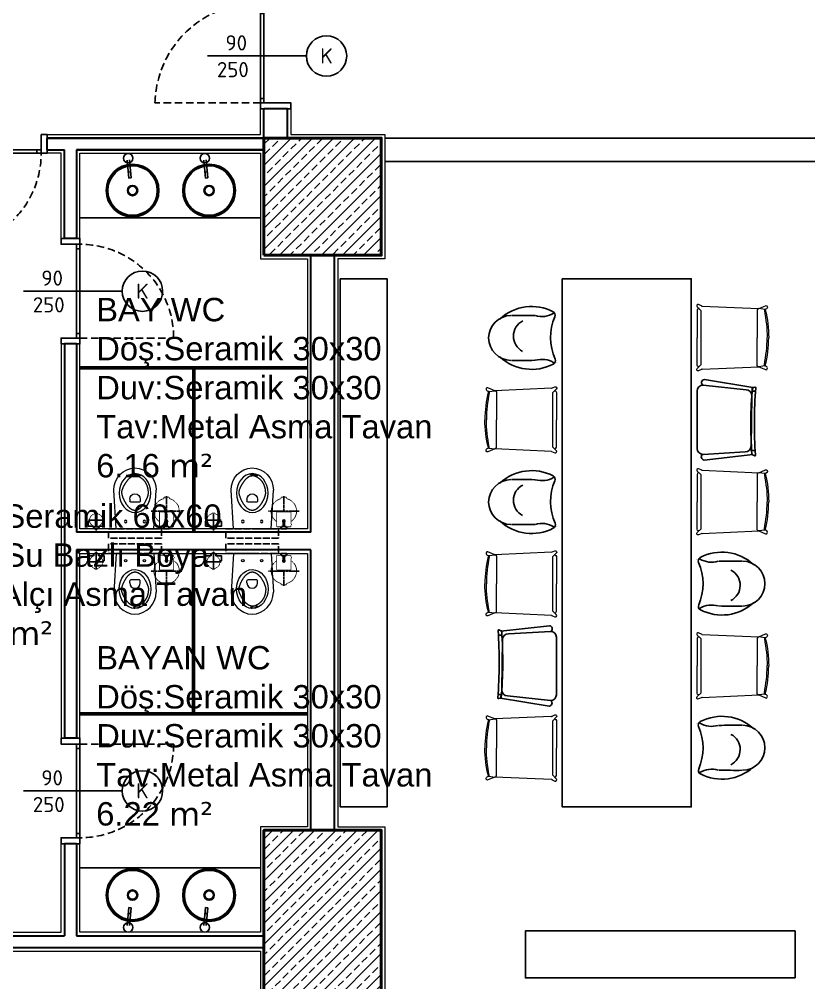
# Model space of a CAD drawing. Header units: millimetres. Extents: x 1443065 to 1517367, y 3763150 to 3779068.
# Drawn here: x 1475941 to 1476614, y 3768727 to 3769548 of the extents above; entities that cross this region are included whole.
import ezdxf
from ezdxf.enums import TextEntityAlignment as Align

# ---------------------------------------------------------------- set-up
doc = ezdxf.new("R2010")
doc.units = ezdxf.units.MM
doc.set_wipeout_variables(frame=1)
for name, pattern in [('ACAD_ISO02W100', [15, 12, -3]), ('HIDDEN', [9.525, 6.35, -3.175]), ('HIDDEN2', [0.1875, 0.125, -0.0625])]:
    doc.linetypes.add(name, pattern=pattern)
for name, color, linetype in [('1 tefriş 2', 8, 'Continuous'), ('1 vitrifiye', 141, 'Continuous'), ('1-Tefriş', 51, 'Continuous'), ('A-TEFRIS', 2, 'Continuous'), ('HATCH 1', 253, 'Continuous'), ('HIDDEN', 124, 'HIDDEN'), ('m-DOG_', 4, 'Continuous'), ('m-TAR_duvar', 8, 'Continuous'), ('m-TFR_vitrifiye', 1, 'Continuous'), ('m-YAZ_poz', 7, 'Continuous'), ('SANITARY', 152, 'Continuous'), ('SANITARY 1', 124, 'Continuous')]:
    doc.layers.add(name, color=color, linetype=linetype)
for name, color, linetype, lineweight in [('A_TEFRIS', 173, 'Continuous', 9), ('DUVAR', 2, 'Continuous', 35), ('MAHAL', 52, 'Continuous', 13), ('MERDIVEN', 4, 'Continuous', 20), ('SIVA', 3, 'Continuous', 9), ('TASIYICI', 170, 'Continuous', 50), ('TEFRIS', 165, 'Continuous', 15)]:
    doc.layers.add(name, color=color, linetype=linetype, lineweight=lineweight)
doc.styles.add('mono', font='isocpeur.ttf')
doc.styles.get("Standard").update_dxf_attribs({"font": 'arial.ttf'})
pattern_1 = [(45, (55132.096, -87954.948), (-8.98025612, 8.98025612), []), (45, (55141.077, -87954.948), (-8.98025612, 8.98025612), [6.35, -3.175])]

# ---------------------------------------------------------------- blocks, each defined once
blk = doc.blocks.new('m-penpoz')
blk.add_line((0, -1.625), (0, 0))
blk.add_circle((0, 0.332), 0.332)
blk.add_attdef('POZNO', text='', height=0.18).set_placement((0, 0.332), align=Align.MIDDLE)
blk.add_attdef('HEIGHT', text='', height=0.18, rotation=90).set_placement((0.069, -1.625), align=Align.TOP_LEFT)
blk.add_attdef('WIDTH', text='', height=0.18, rotation=90).set_placement((0, -1.625), align=Align.BOTTOM_LEFT)
blk = doc.blocks.new('90lık')
at = {"layer": 'm-DOG_', "linetype": 'HIDDEN'}
blk.add_line((-5, 13), (-5, 103), dxfattribs=at)
at = {"layer": 'm-DOG_'}
for p, q in [((-81.23, 10), (-81.23, 13)), ((-8.77, 10), (-8.77, 13))]:
    blk.add_line(p, q, dxfattribs=at)
for points in [[(-90, -13), (-85, -13), (-85, 13), (-90, 13)], [(-5, 13), (-85, 13), (-85, 10), (-5, 10)], [(0, -13), (-5, -13), (-5, 13), (0, 13)]]:
    blk.add_lwpolyline(points, close=True, dxfattribs=at)
at = {"layer": 'm-DOG_', "linetype": 'HIDDEN'}
blk.add_arc((-2.66, 15.66), 87.38, 91.53139, 181.74076, dxfattribs=at)
blk = doc.blocks.new('norma')
at = {"layer": 'A_TEFRIS'}
for p, q in [((-10.19, 5.51), (-10.73, 1.26)), ((30, 5.51), (30.55, 1.26))]:
    blk.add_line(p, q, dxfattribs=at)
for points in [[(-12.55, -38.98), (-10.73, 1.26), (-12.82, 6.08, -0.231375), (-12.79, 6.86, -0.56679), (-10.61, 6.61), (-10.08, 5.73)], [(-10.19, 5.51, -0.314023), (-9.92, 5.83, -0.064313), (9.91, 8.28, 3.149285)], [(-10.19, 5.51, 0.13258), (-9.95, 5.26, 0.066526), (-9.32, 5.19, -0.043823), (9.89, 7.23, 0.564431)], [(30, 5.51, 0.314023), (29.73, 5.83, 0.064313), (9.91, 8.28, -3.149285)], [(30, 5.51, -0.13258), (29.76, 5.26, -0.066526), (29.14, 5.19, 0.043823), (9.93, 7.23, -0.564431)], [(32.36, -38.98), (30.55, 1.26), (32.63, 6.08, 0.231375), (32.6, 6.86, 0.56679), (30.42, 6.61), (29.9, 5.73)], [(-10.73, 1.26, 0.342677), (-9.91, 0.01, 0.003413), (9.91, 0.06, 0.003413)], [(30.55, 1.26, -0.342677), (29.72, 0.01, -0.003413), (9.91, 0.06, -0.003413)], [(-12.55, -38.98), (-13.58, -41.51, 0.876806), (-11.91, -42.46), (-9.26, -39.68)], [(32.36, -38.98), (33.39, -41.51, -0.876806), (31.73, -42.46), (29.07, -39.68)], [(-10.72, -41.21), (-10.72, -41.36, 0.40693), (-9.55, -42.56), (9.91, -42.56)], [(30.53, -41.21), (30.53, -41.36, -0.40693), (29.36, -42.56), (9.91, -42.56)]]:
    blk.add_lwpolyline(points, format="xyb", dxfattribs=at)
blk.add_lwpolyline([(-9.26, -39.68), (29.07, -39.68)], dxfattribs=at)
for centre, start, end in [((-12.25, -39.05), 166.15565, 256.50092), ((32.07, -39.05), 283.49908, 13.84435)]:
    blk.add_arc(centre, 0.302, start, end, dxfattribs=at)
blk = doc.blocks.new('panton-2D')
at = {"layer": 'A-TEFRIS'}
for centre, radius, start, end in [((36.71, -13.01), 39.83, 62.60589, 132.40005), ((19.61, -0.36), 19.61, 91.93377, 178.94956), ((25.1, -438.69), 457.96, 88.21009, 90.69927), ((45.38, 38.19), 19.94, 253.7223, 301.18971), ((98.05, 0.21), 45.2, 156.67272, 203.77747), ((53.51, 19.42), 3.3, 336.67272, 62.60589), ((35.78, 1.49), 14.6, 116.90772, 242.25534), ((19.61, 0.36), 19.61, 181.05044, 268.06623), ((36.71, 13.01), 39.83, 227.59995, 297.66349), ((25.1, 438.69), 457.96, 269.30073, 271.78991), ((45.38, -38.19), 19.94, 58.81029, 106.2777), ((53.67, -19.34), 3.3, 297.66349, 23.77747), ((57.92, -20.66), 0.033, 302.212, 27.47921)]:
    blk.add_arc(centre, radius, start, end, dxfattribs=at)
blk = doc.blocks.new('A$C00621B5F')
at = {"layer": 'HATCH 1'}
for points in [[(57, -100), (-57, -100)], [(57, -100.7), (-57, -100.7)], [(57, -102), (-57, -102)], [(57, -104.1), (-57, -104.1)], [(57, -106.7), (-57, -106.7)], [(57, -109.9), (-57, -109.9)], [(57, -114.6), (-57, -114.6)], [(57, -122), (-57, -122)]]:
    blk.add_lwpolyline(points, dxfattribs=at)
at = {"layer": 'SANITARY'}
blk.add_lwpolyline([(-20, -20), (-20, 0), (20, 0), (20, -20), (57, -20), (57, -140), (-57, -140), (-57, -40), (-59, -40, -1), (-59, -32), (-57, -32), (-57, -20)], format="xyb", close=True, dxfattribs=at)
at = {"layer": 'SANITARY 1'}
for points in [[(-20, -20), (-20, -20), (-20, 0), (20, 0), (20, -20), (0, -20)], [(-59, -32), (-57, -32)], [(-59, -40), (-57, -40)], [(-57, -32), (-19.2, -32)], [(-18.6, -40), (-57, -40)], [(-2.3, -52.7), (0, -20), (0, -10), (-20, -10), (-20, -20), (-17.7, -52.7)], [(-0.8, -32), (54, -32), (54, -40), (-1.4, -40)]]:
    blk.add_lwpolyline(points, dxfattribs=at)
blk.add_circle((-10, -62.5), 12.5, dxfattribs=at)
blk.add_arc((-59, -36), 4, 90, 270, dxfattribs=at)
blk.add_wipeout([(-57, -20), (-20, -20), (-20, -10), (-20, 0), (20, 0), (20, -20), (57, -20), (57, -140), (-57, -140), (-57, -40), (-59, -40), (-59.7, -39.9), (-60.4, -39.8), (-61, -39.5), (-61.5, -39.1), (-61.8, -38.8), (-62.2, -38.3), (-62.5, -38), (-62.8, -37.3), (-62.9, -36.7), (-63, -36), (-62.9, -35.2), (-62.7, -34.6), (-62.5, -34), (-62.1, -33.5), (-61.7, -33), (-61.2, -32.7), (-60.7, -32.4), (-60.1, -32.1), (-59.7, -32.1), (-59, -32), (-57, -32)]).dxf.layer = 'SANITARY 1'
blk = doc.blocks.new('A$C34477918')
at = {"layer": 'SANITARY'}
blk.add_lwpolyline([(-48, 25), (0, 25), (0, -25), (-48, -25, -0.804346), (-253.1, -20), (-265, -20), (-265, 20), (-253, 20, -0.804515), (-48, 25)], format="xyb", close=True, dxfattribs=at)
at = {"layer": 'SANITARY 1'}
blk.add_lwpolyline([(-265, 20), (-253, 20, 0.087238), (-253.1, -20), (-265, -20)], format="xyb", close=True, dxfattribs=at)
blk.add_lwpolyline([(-48, 25, 0.784465), (-48.1, 25), (0, 25), (0, -25), (-48.1, -25)], format="xyb", dxfattribs=at)
blk.add_arc((-150, 0), 105, 346.22585, 13.77415, dxfattribs=at)
at = {"color": 124}
for points in [[(-253, 20), (-253.7, 15.7), (-254.2, 11.6), (-254.7, 7.6), (-254.7, 4.1), (-255, 0), (-255, -3), (-254.8, -6.5), (-254.4, -9.6), (-253.8, -14.3), (-253.5, -17.3), (-253.1, -20), (-265, -20), (-265, 20)], [(-48, 25), (-47, 19.3), (-45.8, 12.9), (-45.4, 6.5), (-45, 0), (-45.4, -6.5), (-45.7, -12), (-46.5, -17.5), (-48, -25), (0, -25), (0, 25)]]:
    blk.add_wipeout(points, dxfattribs=at).dxf.layer = 'SANITARY'
at = {"color": 21}
blk.add_wipeout([(-45, 0), (-45.8, 12.9), (-48.2, 25.6), (-52.1, 37.9), (-57.5, 49.7), (-64.3, 60.7), (-72.4, 70.7), (-81.7, 79.7), (-92, 87.5), (-103.2, 94), (-115.1, 99), (-127.5, 102.6), (-140.3, 104.6), (-153.2, 105), (-166.1, 103.8), (-178.7, 101), (-190.9, 96.7), (-202.5, 90.9), (-213.3, 83.8), (-223.1, 75.4), (-231.8, 65.8), (-239.3, 55.3), (-245.4, 43.9), (-250.1, 31.8), (-253.2, 19.3), (-254.8, 6.5), (-254.8, -6.5), (-253.2, -19.3), (-250.1, -31.8), (-245.4, -43.9), (-239.3, -55.3), (-231.8, -65.8), (-223.1, -75.4), (-213.3, -83.8), (-202.5, -90.9), (-190.9, -96.7), (-178.7, -101), (-166.1, -103.8), (-153.2, -105), (-140.3, -104.6), (-127.5, -102.6), (-115.1, -99), (-103.2, -94), (-92, -87.5), (-81.7, -79.7), (-72.4, -70.7), (-64.3, -60.7), (-57.5, -49.7), (-52.1, -37.9), (-48.2, -25.6), (-45.8, -12.9)], dxfattribs=at).dxf.layer = 'SANITARY'
at = {"layer": 'HIDDEN'}
for points in [[(-150, 130), (-150, -130)], [(-24, 0), (-276, 0)]]:
    blk.add_lwpolyline(points, dxfattribs=at)
blk = doc.blocks.new('A$C168D751E')
blk.add_wipeout([(0, 0), (17, 0), (17.6, -0.1), (18.2, -0.2), (18.6, -0.5), (19, -0.8), (19.4, -1.2), (19.6, -1.5), (19.8, -2), (19.9, -2.4), (20, -3), (20, -3.6), (20, -15), (56.3, -15), (57.2, -13.7), (58.8, -12.1), (60.2, -11.2), (62, -10.5), (63.3, -10.1), (65, -10), (66.2, -10.1), (68.2, -10.5), (69.7, -11.2), (71, -12), (72.1, -13), (73.1, -14.1), (73.8, -15.2), (74.3, -16.2), (74.7, -17.4), (75, -19), (75, -20.9), (74.7, -22.6), (74, -24.5), (72.9, -26.1), (71.8, -27.3), (70.6, -28.3), (69.4, -29), (68, -29.6), (66.6, -29.9), (65, -30), (63.5, -29.9), (62.2, -29.6), (60.9, -29.1), (59.6, -28.4), (58.8, -27.8), (57.9, -27.1), (57.3, -26.4), (56.8, -25.7), (56.3, -25), (20, -25), (20, -37), (19.7, -38.3), (19.1, -39.1), (18.3, -39.7), (17.7, -39.9), (17, -40), (0, -40)]).dxf.layer = 'SANITARY 1'
at = {"layer": 'SANITARY'}
blk.add_lwpolyline([(0, 0), (0, -40), (17, -40, 0.391502), (20, -37), (20, -25), (56.3, -25, 3.732498), (56.3, -15), (20, -15), (20, -3.6, 0.457252), (17, 0)], format="xyb", close=True, dxfattribs=at)
at = {"layer": 'SANITARY 1'}
blk.add_lwpolyline([(17, 0), (0, 0), (0, -40), (17, -40, 0.414214), (20, -37), (20, -3, 0.414214)], format="xyb", close=True, dxfattribs=at)
for points in [[(20, -15), (56.3, -15)], [(20, -25), (56.3, -25)]]:
    blk.add_lwpolyline(points, dxfattribs=at)
blk.add_circle((65, -20), 5, dxfattribs=at)
blk.add_arc((65, -20), 10, 209.99657, 150.00343, dxfattribs=at)
blk = doc.blocks.new('wc k')
at = {"layer": '1-Tefriş', "linetype": 'HIDDEN2', "ltscale": 0.5}
blk.add_line((431501.05, 73803.41, 1380.72), (431492.05, 73803.41, 1380.72), dxfattribs=at)
at = {"layer": '1-Tefriş'}
for points, elevation in [([(431496.05, 73810.21), (431496.05, 73804.61)], 1380.72), ([(431496.05, 73802.21), (431496.05, 73796.61), (431500.25, 73796.61), (431500.25, 73810.21), (431496.05, 73810.21)], 1380.72), ([(431494.05, 73800.91), (431495.05, 73800.91), (431495.05, 73805.71), (431494.05, 73805.71)], 0), ([(431495.05, 73802.21), (431497.05, 73802.21), (431497.05, 73804.61), (431495.05, 73804.61)], 0)]:
    blk.add_lwpolyline(points, dxfattribs=dict(at, elevation=elevation))
blk = doc.blocks.new('klozet2')
at = {"layer": '1 vitrifiye', "color": 4, "linetype": 'Continuous', "lineweight": 0}
for p, q in [((0, 16), (-33, 18)), ((0, 0), (0, 16)), ((-25.28, 4.5), (-23.56, 4.5)), ((-22.56, -3.5), (-22.56, 3.5)), ((-25.28, -4.5), (-23.56, -4.5))]:
    blk.add_line(p, q, dxfattribs=at)
for centre in [(-6.2, 8), (-6.2, -8)]:
    blk.add_circle(centre, 1.07, dxfattribs=at)
for centre, radius, start, end in [((-33.14, -0.88), 18.88, 89.56564, 177.33804), ((-25.28, 0), 4.5, 90, 180), ((-25.28, 0), 4.5, 180, 270), ((-23.56, 3.5), 1, 0, 90), ((-33.14, 0.88), 18.88, 182.66196, 270.43436), ((-23.56, -3.5), 1, 270, 0)]:
    blk.add_arc(centre, radius, start, end, dxfattribs=at)
at = {"layer": '1-Tefriş', "xscale": -1}
blk.add_blockref('wc k', (431493.99, -73770.29, -1380.72), dxfattribs=at)
at = {"layer": 'SANITARY', "color": 65, "xscale": 0.1, "yscale": 0.1, "zscale": 0.1, "rotation": 359.9999658251877}
blk.add_blockref('A$C34477918', (-0.06, -26.93), dxfattribs=at)
at = {"layer": '1 vitrifiye', "color": 4, "linetype": 'Continuous', "lineweight": 0}
blk.add_line((0, 0), (0, -16), dxfattribs=at)
blk.add_ellipse((-30.43, 0), major_axis=(-16.57, 0.06), ratio=0.812391, dxfattribs=at)
at = {"layer": 'TEFRIS', "color": 4, "linetype": 'Continuous'}
blk.add_lwpolyline([(-45, 0), (-45, 0.14), (-44.99, 0.29), (-44.98, 0.43), (-44.97, 0.57), (-44.95, 0.71), (-44.93, 0.86), (-44.91, 1), (-44.88, 1.14), (-44.85, 1.28), (-44.81, 1.42), (-44.78, 1.56), (-44.73, 1.7), (-44.69, 1.83), (-44.64, 1.97), (-44.59, 2.11), (-44.54, 2.25), (-44.48, 2.38), (-44.42, 2.52), (-44.36, 2.65), (-44.29, 2.79), (-44.22, 2.92), (-44.15, 3.06), (-44.07, 3.19), (-44, 3.32), (-43.92, 3.45), (-43.83, 3.59), (-43.75, 3.72), (-43.66, 3.85), (-43.57, 3.98), (-43.48, 4.1), (-43.38, 4.23), (-43.29, 4.36), (-43.19, 4.48), (-43.09, 4.61), (-42.98, 4.74), (-42.88, 4.86), (-42.77, 4.98), (-42.66, 5.11), (-42.43, 5.35), (-42.2, 5.59), (-41.96, 5.82), (-41.71, 6.06), (-41.46, 6.29), (-41.2, 6.51), (-40.94, 6.73), (-40.67, 6.95), (-40.4, 7.16), (-40.12, 7.37), (-39.84, 7.58), (-39.56, 7.78), (-39.27, 7.98), (-38.99, 8.17), (-38.69, 8.36), (-38.4, 8.54), (-38.11, 8.72), (-37.81, 8.9), (-37.52, 9.07), (-37.23, 9.23), (-36.93, 9.39), (-36.64, 9.54), (-36.35, 9.69), (-36.06, 9.84), (-35.77, 9.98), (-35.48, 10.11), (-35.2, 10.24), (-34.92, 10.36), (-34.65, 10.47), (-34.38, 10.58), (-34.11, 10.69), (-33.85, 10.78), (-33.59, 10.87), (-33.34, 10.96), (-33.1, 11.04), (-32.86, 11.11), (-32.63, 11.17), (-32.41, 11.23), (-32.2, 11.29), (-31.99, 11.33), (-31.79, 11.37), (-31.61, 11.4), (-31.43, 11.42), (-31.26, 11.44), (-31.1, 11.45), (-30.94, 11.45), (-30.77, 11.45), (-30.59, 11.43), (-30.39, 11.41), (-30.19, 11.38), (-29.97, 11.35), (-29.75, 11.31), (-29.51, 11.26), (-29.27, 11.2), (-29.01, 11.14), (-28.75, 11.07), (-28.48, 11), (-28.21, 10.91), (-27.93, 10.82), (-27.64, 10.73), (-27.34, 10.63), (-27.05, 10.52), (-26.74, 10.41), (-26.43, 10.29), (-26.12, 10.16), (-25.81, 10.03), (-25.49, 9.89), (-25.17, 9.75), (-24.85, 9.6), (-24.52, 9.44), (-24.2, 9.28), (-23.87, 9.12), (-23.55, 8.95), (-23.22, 8.77), (-22.9, 8.59), (-22.58, 8.41), (-22.26, 8.21), (-21.94, 8.02), (-21.63, 7.82), (-21.31, 7.61), (-21.01, 7.4), (-20.7, 7.19), (-20.4, 6.97), (-20.11, 6.75), (-19.82, 6.52), (-19.54, 6.29), (-19.27, 6.05), (-19, 5.81), (-18.87, 5.69), (-18.74, 5.57), (-18.61, 5.45), (-18.49, 5.32), (-18.36, 5.2), (-18.24, 5.07), (-18.12, 4.94), (-18.01, 4.81), (-17.89, 4.69), (-17.78, 4.56), (-17.67, 4.43), (-17.57, 4.29), (-17.46, 4.16), (-17.36, 4.03), (-17.26, 3.89), (-17.17, 3.76), (-17.08, 3.62), (-16.99, 3.49), (-16.9, 3.35), (-16.82, 3.21), (-16.74, 3.07), (-16.66, 2.93), (-16.58, 2.79), (-16.51, 2.65), (-16.45, 2.51), (-16.38, 2.37), (-16.32, 2.23), (-16.26, 2.08), (-16.21, 1.94), (-16.16, 1.79), (-16.11, 1.65), (-16.07, 1.5), (-16.03, 1.35), (-15.99, 1.2), (-15.96, 1.06), (-15.94, 0.91), (-15.91, 0.76), (-15.89, 0.61), (-15.88, 0.46), (-15.87, 0.3), (-15.86, 0.15), (-15.86, 0), (-15.86, -0.15), (-15.87, -0.3), (-15.88, -0.44), (-15.89, -0.59), (-15.91, -0.73), (-15.93, -0.88), (-15.96, -1.02), (-15.99, -1.17), (-16.02, -1.31), (-16.06, -1.46), (-16.1, -1.6), (-16.14, -1.74), (-16.19, -1.88), (-16.24, -2.02), (-16.29, -2.17), (-16.35, -2.31), (-16.41, -2.44), (-16.47, -2.58), (-16.54, -2.72), (-16.61, -2.86), (-16.68, -3), (-16.76, -3.13), (-16.83, -3.27), (-16.92, -3.4), (-17, -3.54), (-17.09, -3.67), (-17.18, -3.8), (-17.27, -3.93), (-17.36, -4.07), (-17.46, -4.2), (-17.56, -4.33), (-17.66, -4.45), (-17.77, -4.58), (-17.88, -4.71), (-17.98, -4.84), (-18.1, -4.96), (-18.21, -5.09), (-18.32, -5.21), (-18.44, -5.33), (-18.56, -5.46), (-18.81, -5.7), (-19.06, -5.94), (-19.32, -6.17), (-19.58, -6.4), (-19.86, -6.63), (-20.13, -6.85), (-20.41, -7.07), (-20.7, -7.28), (-20.99, -7.49), (-21.29, -7.7), (-21.58, -7.9), (-21.88, -8.1), (-22.19, -8.29), (-22.49, -8.48), (-22.8, -8.66), (-23.11, -8.84), (-23.42, -9.01), (-23.73, -9.18), (-24.03, -9.34), (-24.34, -9.5), (-24.65, -9.65), (-24.96, -9.8), (-25.26, -9.94), (-25.56, -10.07), (-25.86, -10.2), (-26.16, -10.33), (-26.45, -10.45), (-26.74, -10.56), (-27.02, -10.66), (-27.3, -10.76), (-27.57, -10.86), (-27.84, -10.94), (-28.1, -11.03), (-28.35, -11.1), (-28.6, -11.17), (-28.84, -11.23), (-29.07, -11.28), (-29.29, -11.33), (-29.51, -11.37), (-29.71, -11.4), (-29.91, -11.43), (-30.09, -11.45), (-30.27, -11.46), (-30.43, -11.46), (-30.65, -11.46), (-30.88, -11.46), (-31.12, -11.45), (-31.36, -11.44), (-31.59, -11.43), (-31.83, -11.41), (-32.06, -11.39), (-32.29, -11.37), (-32.51, -11.35), (-32.73, -11.33), (-32.96, -11.3), (-33.17, -11.27), (-33.39, -11.24), (-33.6, -11.2), (-33.81, -11.17), (-34.02, -11.13), (-34.23, -11.09), (-34.43, -11.04), (-34.63, -11), (-34.83, -10.95), (-35.02, -10.9), (-35.22, -10.85), (-35.41, -10.8), (-35.59, -10.75), (-35.78, -10.69), (-35.96, -10.63), (-36.15, -10.57), (-36.32, -10.51), (-36.5, -10.45), (-36.67, -10.38), (-36.85, -10.32), (-37.02, -10.25), (-37.18, -10.18), (-37.35, -10.11), (-37.51, -10.04), (-37.67, -9.96), (-37.83, -9.89), (-37.99, -9.81), (-38.14, -9.74), (-38.29, -9.66), (-38.44, -9.58), (-38.59, -9.5), (-38.88, -9.33), (-39.16, -9.16), (-39.43, -8.99), (-39.69, -8.82), (-39.94, -8.64), (-40.19, -8.46), (-40.43, -8.27), (-40.66, -8.09), (-40.88, -7.9), (-41.1, -7.71), (-41.31, -7.52), (-41.51, -7.33), (-41.7, -7.14), (-41.88, -6.95), (-42.06, -6.76), (-42.23, -6.57), (-42.4, -6.38), (-42.55, -6.19), (-42.7, -6), (-42.85, -5.82), (-42.98, -5.64), (-43.12, -5.46), (-43.24, -5.28), (-43.36, -5.1), (-43.47, -4.93), (-43.58, -4.77), (-43.68, -4.6), (-43.77, -4.45), (-43.86, -4.29), (-43.94, -4.14), (-44.02, -4), (-44.09, -3.86), (-44.22, -3.61), (-44.32, -3.38), (-44.41, -3.18), (-44.48, -3.01), (-44.53, -2.87), (-44.56, -2.78), (-44.76, -2.17), (-44.95, -1.61), (-45.12, -1.11), (-45.29, -0.65), (-45.44, -0.25), (-45.58, 0.1), (-45.65, 0.26), (-45.71, 0.41), (-45.78, 0.54), (-45.84, 0.67), (-45.89, 0.78), (-45.95, 0.89), (-46, 0.98), (-46.05, 1.06), (-46.1, 1.14), (-46.14, 1.2), (-46.19, 1.26), (-46.23, 1.3), (-46.26, 1.34), (-46.3, 1.37), (-46.33, 1.39), (-46.37, 1.4), (-46.4, 1.41), (-46.42, 1.4), (-46.45, 1.39), (-46.47, 1.37), (-46.5, 1.35), (-46.52, 1.32), (-46.54, 1.28), (-46.55, 1.23), (-46.57, 1.18), (-46.58, 1.12), (-46.59, 1.06), (-46.6, 0.99), (-46.61, 0.92), (-46.62, 0.84), (-46.62, 0.66), (-46.63, 0.47), (-46.62, 0.27), (-46.61, 0.05), (-46.6, -0.18), (-46.58, -0.42), (-46.56, -0.67), (-46.53, -0.93), (-46.5, -1.19), (-46.46, -1.46), (-46.42, -1.72), (-46.38, -1.99), (-46.33, -2.25), (-46.28, -2.51), (-46.23, -2.76), (-46.18, -3), (-46.13, -3.24), (-46.07, -3.46), (-46.01, -3.67), (-45.96, -3.86), (-45.9, -4.04), (-45.84, -4.2), (-45.81, -4.27), (-45.78, -4.34), (-45.75, -4.4), (-45.72, -4.45), (-45.69, -4.5), (-45.66, -4.55), (-45.63, -4.58), (-45.6, -4.61), (-45.57, -4.63), (-45.55, -4.65), (-45.52, -4.66), (-45.49, -4.66), (-45.46, -4.65), (-45.44, -4.63), (-45.41, -4.61), (-45.38, -4.58), (-45.36, -4.54), (-45.33, -4.49), (-45.31, -4.43), (-45.29, -4.36), (-45.26, -4.28), (-45.24, -4.19), (-45.22, -4.09), (-45.2, -3.98), (-45.18, -3.87), (-45.16, -3.74), (-45.14, -3.59), (-45.13, -3.44), (-45.11, -3.28), (-45.09, -3.1), (-45.07, -2.71), (-45.04, -2.28), (-45.02, -1.79), (-45.01, -1.25), (-45, -0.65), (-45, 0)], close=True, dxfattribs=at)
at = {"layer": 'SANITARY', "color": 65}
for name, p, xscale, yscale, zscale, rotation in [('A$C34477918', (0.14, 33.12, -1380.72), 0.05, 0.05, 0.05, 359.9999658251877), ('A$C00621B5F', (0, -26.93), -0.1, 0.1, 0.1, 269.9999658251876)]:
    blk.add_blockref(name, p, dxfattribs=dict(at, xscale=xscale, yscale=yscale, zscale=zscale, rotation=rotation))
at = {"layer": '1 vitrifiye', "color": 4, "linetype": 'Continuous', "lineweight": 0}
blk.add_line((0, -16), (-33, -18), dxfattribs=at)
at = {"layer": 'SANITARY', "color": 124, "xscale": -0.1, "yscale": 0.1, "zscale": 0.1}
blk.add_blockref('A$C168D751E', (0, -24.93), dxfattribs=at)
at = {"layer": '1 vitrifiye', "color": 4, "linetype": 'ACAD_ISO02W100', "ltscale": 0.5}
blk.add_lwpolyline([(0, -22.5), (8, -22.5), (8, 22.5), (0, 22.5)], close=True, dxfattribs=at)
blk = doc.blocks.new('90lık Kqpı')
at = {"layer": 'm-DOG_', "linetype": 'HIDDEN'}
blk.add_line((-8, -5), (-88, -5), dxfattribs=at)
at = {"layer": 'm-DOG_'}
for p, q in [((-5, -8.77), (-8, -8.77)), ((-5, -81.23), (-8, -81.23))]:
    blk.add_line(p, q, dxfattribs=at)
for points in [[(8, 0), (8, -5), (-8, -5), (-8, 0)], [(-8, -5), (-8, -85), (-5, -85), (-5, -5)], [(8, -90), (8, -85), (-8, -85), (-8, -90)]]:
    blk.add_lwpolyline(points, close=True, dxfattribs=at)
at = {"layer": 'm-DOG_', "linetype": 'HIDDEN'}
blk.add_arc((-8, -5), 80, 180, 270, dxfattribs=at)

msp = doc.modelspace()

# ---------------------------------------------------------------- hatches: boundary and pattern name
at = {"layer": 'm-TAR_duvar'}
h = msp.add_hatch(dxfattribs=at)
h.set_pattern_fill('ANSI33', color=256, scale=2)
h.set_pattern_definition(pattern_1)
h.paths.add_polyline_path([(1476149.37, 3769347.09), (1476249.37, 3769347.09), (1476249.37, 3769447.09), (1476149.37, 3769447.09)])
h = msp.add_hatch(dxfattribs=at)
h.set_pattern_fill('ANSI33', color=256, scale=2)
h.set_pattern_definition(pattern_1)
h.paths.add_polyline_path([(1476149.37, 3768676.58), (1476249.37, 3768676.58), (1476249.37, 3768856.58), (1476149.37, 3768856.58)])

# ---------------------------------------------------------------- linework, layer by layer
at = {"layer": '1 tefriş 2'}
msp.add_line((1475989.37, 3769361.45), (1475979.37, 3769361.45), dxfattribs=at)
at = {"layer": 'DUVAR'}
for p, q in [((1476149.37, 3769447.09), (1476149.37, 3769472.09)), ((1476169.37, 3769472.09), (1476149.37, 3769472.09)), ((1476169.37, 3769447.09), (1476169.37, 3769472.09)), ((1475964.37, 3769447.09), (1476154.72, 3769447.09)), ((1476149.37, 3769447.09), (1475964.37, 3769447.09)), ((1475964.37, 3769437.09), (1475964.37, 3769447.09)), ((1475964.37, 3769437.09), (1475979.37, 3769437.09)), ((1475989.37, 3769437.09), (1476149.37, 3769437.09)), ((1476149.37, 3769437.09), (1475989.37, 3769437.09)), ((1476189.37, 3769110.82), (1476189.37, 3769347.09)), ((1476189.37, 3769110.82), (1476189.37, 3769347.09)), ((1476209.37, 3768856.58), (1476209.37, 3769347.09)), ((1476209.37, 3768856.58), (1476209.37, 3769347.09)), ((1475979.37, 3769271.45), (1475979.37, 3768935.19)), ((1475989.37, 3769271.45), (1475979.37, 3769271.45)), ((1475989.37, 3769271.45), (1475989.37, 3769110.82)), ((1475989.37, 3769095.82), (1475989.37, 3768935.19)), ((1476189.37, 3769095.82), (1475989.37, 3769095.82)), ((1476189.37, 3769095.82), (1475989.37, 3769095.82)), ((1476189.37, 3768856.58), (1476189.37, 3769095.82)), ((1476189.37, 3768856.58), (1476189.37, 3769095.82)), ((1475989.37, 3768935.19), (1475979.37, 3768935.19)), ((1475979.37, 3768845.19), (1475979.37, 3768766.58)), ((1475989.37, 3768845.19), (1475979.37, 3768845.19)), ((1475989.37, 3768845.19), (1475989.37, 3768766.58)), ((1475859.37, 3768766.58), (1475979.37, 3768766.58)), ((1475989.37, 3768766.58), (1476149.37, 3768766.58)), ((1475449.37, 3768756.58), (1476149.37, 3768756.58))]:
    msp.add_line(p, q, dxfattribs=at)
msp.add_lwpolyline([(1475989.37, 3769437.09), (1475989.37, 3769361.45), (1475979.37, 3769361.45), (1475979.37, 3769437.09), (1475979.37, 3769437.09)], dxfattribs=at)
at = {"layer": 'm-TFR_vitrifiye'}
for p, q in [((1476992.71, 3769447.09), (1476252.37, 3769447.09)), ((1476032.77, 3769428.19), (1476034.1, 3769412.95)), ((1476034.76, 3769428.36), (1476036.09, 3769413.13)), ((1476098.05, 3769428.19), (1476099.38, 3769412.95)), ((1476100.04, 3769428.36), (1476101.37, 3769413.13)), ((1476992.71, 3769427.09), (1476252.37, 3769427.09)), ((1476035.66, 3769418.11), (1476033.66, 3769417.93)), ((1476036.09, 3769413.13), (1476034.1, 3769412.95)), ((1476100.94, 3769418.11), (1476098.94, 3769417.93)), ((1476101.37, 3769413.13), (1476099.38, 3769412.95)), ((1475992.37, 3769379.09), (1476146.37, 3769379.09)), ((1476524.98, 3769241.11), (1476566.36, 3769234.23)), ((1476518.77, 3769231.28), (1476518.77, 3769182.28)), ((1476560.47, 3769232.27), (1476523.77, 3769236.28)), ((1476565.83, 3769234.27), (1476567.97, 3769234.66)), ((1476566.36, 3769234.23), (1476565.88, 3769231.37)), ((1476564.77, 3769184.33), (1476565.47, 3769227.27)), ((1476523.77, 3769177.28), (1476559.77, 3769179.33)), ((1476524.75, 3769172.44), (1476566.12, 3769177.11)), ((1476567.83, 3769175.95), (1476565.45, 3769177.18)), ((1476349.71, 3769027.62), (1476352.09, 3769026.39)), ((1476392.79, 3769031.12), (1476351.42, 3769026.46)), ((1476393.77, 3769026.28), (1476357.77, 3769024.24)), ((1476352.77, 3769019.24), (1476352.08, 3768976.29)), ((1476398.77, 3768972.28), (1476398.77, 3769021.28)), ((1476351.72, 3768969.3), (1476349.58, 3768968.9)), ((1476351.19, 3768969.34), (1476351.66, 3768972.19)), ((1476392.56, 3768962.45), (1476351.19, 3768969.34)), ((1476357.08, 3768971.29), (1476393.77, 3768967.28)), ((1475992.37, 3768824.56), (1476146.37, 3768824.56)), ((1476032.77, 3768775.46), (1476034.1, 3768790.69)), ((1476036.09, 3768790.52), (1476034.1, 3768790.69)), ((1476034.76, 3768775.29), (1476036.09, 3768790.52)), ((1476098.05, 3768775.46), (1476099.38, 3768790.69)), ((1476101.37, 3768790.52), (1476099.38, 3768790.69)), ((1476100.04, 3768775.29), (1476101.37, 3768790.52)), ((1476035.66, 3768785.54), (1476033.66, 3768785.71)), ((1476100.94, 3768785.54), (1476098.94, 3768785.71))]:
    msp.add_line(p, q, dxfattribs=at)
for points in [[(1476214.37, 3769327.09), (1476254.37, 3769327.09), (1476254.37, 3768876.58), (1476214.37, 3768876.58)], [(1476403.77, 3769327.09), (1476513.77, 3769327.09), (1476513.77, 3768876.48), (1476403.77, 3768876.48)], [(1476602.34, 3768730.71), (1476602.34, 3768770.71), (1476372.34, 3768770.71), (1476372.34, 3768730.71)]]:
    msp.add_lwpolyline(points, close=True, dxfattribs=at)
for centre, radius in [((1476033.63, 3769429.84), 4), ((1476098.91, 3769429.84), 4), ((1476037.29, 3769402.32), 22.5), ((1476037.29, 3769402.32), 21.8), ((1476037.29, 3769402.32), 21.1), ((1476102.57, 3769402.32), 22.5), ((1476102.57, 3769402.32), 21.8), ((1476102.57, 3769402.32), 21.1), ((1476037.29, 3769402.32), 4.4), ((1476037.29, 3769402.32), 3.62), ((1476102.57, 3769402.32), 4.4), ((1476102.57, 3769402.32), 3.62), ((1476037.29, 3768801.33), 22.5), ((1476037.29, 3768801.33), 21.8), ((1476037.29, 3768801.33), 21.1), ((1476102.57, 3768801.33), 22.5), ((1476102.57, 3768801.33), 21.8), ((1476102.57, 3768801.33), 21.1), ((1476037.29, 3768801.33), 4.4), ((1476037.29, 3768801.33), 3.62), ((1476102.57, 3768801.33), 4.4), ((1476102.57, 3768801.33), 3.62), ((1476033.63, 3768773.81), 4), ((1476098.91, 3768773.81), 4)]:
    msp.add_circle(centre, radius, dxfattribs=at)
for centre, radius, start, end in [((1476525.13, 3769238.51), 2.61, 93.13306, 238.67099), ((1476523.77, 3769231.28), 5, 90, 180), ((1476560.47, 3769227.27), 5, 0, 90), ((1476934.74, 3769203.3), 370.21, 175.20076, 184.04565), ((1476525.01, 3769948.48), 718.55, 273.23427, 273.47537), ((1476933.98, 3769203.48), 366.44, 175.21013, 184.21422), ((1476567.99, 3769233.79), 0.869, 19.10045, 91.69141), ((1476523.77, 3769182.28), 5, 180, 270), ((1476559.77, 3769184.33), 5, 270, 0), ((1476524.89, 3769175.04), 2.61, 121.32901, 266.86694), ((1476525.01, 3768463.14), 718.55, 86.55086, 86.79304), ((1476567.88, 3769176.6), 0.652, 266.19056, 356.0408), ((1475983.56, 3769000.09), 366.44, 355.21013, 4.21422), ((1476349.67, 3769026.97), 0.652, 86.19056, 176.0408), ((1475982.8, 3769000.27), 370.21, 355.20076, 4.04565), ((1476392.65, 3769028.52), 2.61, 301.32901, 86.86694), ((1476393.77, 3769021.28), 5, 0, 90), ((1476392.53, 3769740.43), 718.55, 266.55086, 266.79304), ((1476357.77, 3769019.24), 5, 90, 180), ((1476357.08, 3768976.29), 5, 180, 270), ((1476349.55, 3768969.77), 0.869, 199.10045, 271.69141), ((1476392.53, 3768255.08), 718.55, 93.23427, 93.47537), ((1476392.42, 3768965.06), 2.61, 273.13306, 58.67099), ((1476393.77, 3768972.28), 5, 270, 0)]:
    msp.add_arc(centre, radius, start, end, dxfattribs=at)
at = {"layer": 'MERDIVEN'}
for p, q in [((1476186.37, 3769251.82), (1475992.37, 3769251.82)), ((1476186.37, 3769250.82), (1475992.37, 3769250.82)), ((1476186.37, 3769249.82), (1475992.37, 3769249.82)), ((1476088.37, 3769250.82), (1476088.37, 3769110.82)), ((1476089.37, 3769250.82), (1476089.37, 3769110.82)), ((1476090.37, 3769250.82), (1476090.37, 3769110.82)), ((1476088.37, 3768955.82), (1476088.37, 3769095.82)), ((1476089.37, 3768955.82), (1476089.37, 3769095.82)), ((1476090.37, 3768955.82), (1476090.37, 3769095.82)), ((1476186.37, 3768956.82), (1475992.37, 3768956.82)), ((1476186.37, 3768955.82), (1475992.37, 3768955.82)), ((1476186.37, 3768954.82), (1475992.37, 3768954.82))]:
    msp.add_line(p, q, dxfattribs=at)
at = {"layer": 'SIVA'}
msp.add_line((1475976.37, 3769271.45), (1475976.37, 3768935.19), dxfattribs=at)
for points in [[(1475964.37, 3769450.09), (1476146.37, 3769450.09), (1476146.37, 3769472.09)], [(1475874.37, 3769434.09), (1475862.37, 3769434.09), (1475862.37, 3768769.58), (1475976.37, 3768769.58), (1475976.37, 3768845.19)], [(1475976.37, 3769361.45), (1475976.37, 3769434.09), (1475964.37, 3769434.09)], [(1475369.37, 3768009.58), (1475362.37, 3768009.58), (1475362.37, 3768753.58), (1476146.37, 3768753.58), (1476146.37, 3768673.58), (1476196.37, 3768673.58), (1476196.37, 3768099.58), (1476086.37, 3768099.58), (1476086.37, 3768009.58), (1476069.37, 3768009.58)]]:
    msp.add_lwpolyline(points, dxfattribs=at)
at = {"layer": 'TASIYICI'}
for points in [[(1476149.37, 3769347.09), (1476249.37, 3769347.09), (1476249.37, 3769447.09), (1476149.37, 3769447.09)], [(1476149.37, 3768676.58), (1476249.37, 3768676.58), (1476249.37, 3768856.58), (1476149.37, 3768856.58)]]:
    msp.add_lwpolyline(points, close=True, dxfattribs=at)

# ---------------------------------------------------------------- block references
at = {"layer": '1 vitrifiye', "extrusion": (0, 0, -1), "zscale": -1, "rotation": 270}
msp.add_blockref('klozet2', (-1476139.37, 3769113.82), dxfattribs=at)
at = {"layer": 'm-TFR_vitrifiye', "xscale": -1, "rotation": 90}
msp.add_blockref('90lık', (1476159.37, 3769472.09), dxfattribs=at)
at = {"layer": 'm-TFR_vitrifiye'}
for p in [(1476340.92, 3769276.57), (1476340.92, 3769136.57)]:
    msp.add_blockref('panton-2D', p, dxfattribs=at)
at = {"layer": 'm-TFR_vitrifiye', "xscale": -1.2, "yscale": 1.2, "zscale": 1.2}
for p, rotation in [((1476569.84, 3769264.9), 269.9999999931547), ((1476347.7, 3769218.67), 89.99999999315476), ((1476569.84, 3769124.9), 269.9999999931547), ((1476347.7, 3769078.67), 89.99999999315476), ((1476569.84, 3768984.9), 269.9999999931547), ((1476347.7, 3768938.67), 89.99999999315476)]:
    msp.add_blockref('norma', p, dxfattribs=dict(at, rotation=rotation))
at = {"layer": 'm-TFR_vitrifiye', "rotation": 180}
for p in [(1476576.62, 3769067), (1476576.62, 3768927)]:
    msp.add_blockref('panton-2D', p, dxfattribs=at)
at = {"layer": 'm-YAZ_poz'}
ref = msp.add_blockref('m-penpoz', (1476185.49, 3769517.09), dxfattribs=dict(at, xscale=51.83999999999998, yscale=51.83999999999998, zscale=51.83999999999998, rotation=270.0004505966874))
ref.add_attrib('WIDTH', '90', dxfattribs={"layer": '0', "height": 12.96, "style": 'mono'}).set_placement((1476134.94, 3769517.88), align=Align.BOTTOM_RIGHT)
ref.add_attrib('HEIGHT', '250', dxfattribs={"layer": '0', "height": 12.96, "style": 'mono'}).set_placement((1476136.39, 3769495.07), align=Align.BOTTOM_RIGHT)
ref.add_attrib('POZNO', 'K', dxfattribs={"layer": '0', "height": 12.96, "style": 'mono'}).set_placement((1476202.7, 3769517.09), align=Align.MIDDLE_CENTER)
ref = msp.add_blockref('m-penpoz', (1476028.49, 3769316.45), dxfattribs=dict(at, xscale=51.83999999999998, yscale=51.83999999999998, zscale=51.83999999999998, rotation=270.0004505966874))
ref.add_attrib('WIDTH', '90', dxfattribs={"layer": '0', "height": 12.96, "style": 'mono'}).set_placement((1475977.94, 3769317.24), align=Align.BOTTOM_RIGHT)
ref.add_attrib('HEIGHT', '250', dxfattribs={"layer": '0', "height": 12.96, "style": 'mono'}).set_placement((1475979.39, 3769294.44), align=Align.BOTTOM_RIGHT)
ref.add_attrib('POZNO', 'K', dxfattribs={"layer": '0', "height": 12.96, "style": 'mono'}).set_placement((1476045.7, 3769316.45), align=Align.MIDDLE_CENTER)
ref = msp.add_blockref('m-penpoz', (1476028.49, 3768890.19), dxfattribs=dict(at, xscale=51.83999999999998, yscale=51.83999999999998, zscale=51.83999999999998, rotation=270.0004505966874))
ref.add_attrib('WIDTH', '90', dxfattribs={"layer": '0', "height": 12.96, "style": 'mono'}).set_placement((1475977.94, 3768890.98), align=Align.BOTTOM_RIGHT)
ref.add_attrib('HEIGHT', '250', dxfattribs={"layer": '0', "height": 12.96, "style": 'mono'}).set_placement((1475979.39, 3768868.18), align=Align.BOTTOM_RIGHT)
ref.add_attrib('POZNO', 'K', dxfattribs={"layer": '0', "height": 12.96, "style": 'mono'}).set_placement((1476045.7, 3768890.19), align=Align.MIDDLE_CENTER)
ref = msp.add_blockref('m-penpoz', (1476028.49, 3768890.19), dxfattribs=dict(at, xscale=51.83999999999998, yscale=51.83999999999998, zscale=51.83999999999998, rotation=270.0004505966874))
ref.add_attrib('WIDTH', '90', dxfattribs={"layer": '0', "height": 12.96, "style": 'mono'}).set_placement((1475977.94, 3768890.98), align=Align.BOTTOM_RIGHT)
ref.add_attrib('HEIGHT', '250', dxfattribs={"layer": '0', "height": 12.96, "style": 'mono'}).set_placement((1475979.39, 3768868.18), align=Align.BOTTOM_RIGHT)
ref.add_attrib('POZNO', 'K', dxfattribs={"layer": '0', "height": 12.96, "style": 'mono'}).set_placement((1476045.7, 3768890.19), align=Align.MIDDLE_CENTER)
at = {"layer": 'TEFRIS', "color": 6, "lineweight": 18}
for p, rotation in [((1475874.37, 3769442.09), 89.99999999999999), ((1475984.37, 3769271.45), 180)]:
    msp.add_blockref('90lık Kqpı', p, dxfattribs=dict(at, rotation=rotation))
at = {"layer": 'TEFRIS', "color": 6, "lineweight": 18, "xscale": -1}
msp.add_blockref('90lık Kqpı', (1475984.37, 3768935.19), dxfattribs=at)
msp.add_blockref('90lık Kqpı', (1475984.37, 3768935.19), dxfattribs=at)

# ---------------------------------------------------------------- texts
at = {"layer": 'MAHAL', "insert": (1476006.3, 3768860.38), "char_height": 19.965, "width": 304.5198, "attachment_point": 7}
msp.add_mtext('{\\f@Arial Unicode MS|b0|i0|c162|p34;BAYAN WC\\PDöş:Seramik 30x30\\PDuv:Seramik 30x30\\PTav:Metal Asma Tavan\\P6.22 \\fVerdana|b0|i0|c162|p34;m²}', dxfattribs=at)

# ---------------------------------------------------------------- next in the draw order: linework, layer by layer
at = {"layer": 'DUVAR'}
msp.add_line((1476189.37, 3769110.82), (1475989.37, 3769110.82), dxfattribs=at)

# ---------------------------------------------------------------- next in the draw order: block references
at = {"layer": '1 vitrifiye', "extrusion": (0, 0, -1), "xscale": -1, "zscale": -1, "rotation": 270}
for p in [(-1476039.37, 3769092.82), (-1476139.37, 3769092.82)]:
    msp.add_blockref('klozet2', p, dxfattribs=at)

# ---------------------------------------------------------------- next in the draw order: linework, layer by layer
at = {"layer": 'SIVA'}
for points in [[(1476172.37, 3769472.09), (1476172.37, 3769450.09), (1476252.37, 3769450.09), (1476252.37, 3769344.09), (1476212.37, 3769344.09), (1476212.37, 3768859.58), (1476252.37, 3768859.58), (1476252.37, 3768673.58), (1476212.37, 3768673.58), (1476212.37, 3768099.58), (1476252.37, 3768099.58), (1476252.37, 3767737.08)], [(1475992.37, 3768935.19), (1475992.37, 3769092.82), (1476186.37, 3769092.82), (1476186.37, 3768859.58), (1476146.37, 3768859.58), (1476146.37, 3768769.58), (1475992.37, 3768769.58), (1475992.37, 3768845.19)]]:
    msp.add_lwpolyline(points, dxfattribs=at)

# ---------------------------------------------------------------- next in the draw order: block references
at = {"layer": '1 vitrifiye', "extrusion": (0, 0, -1), "zscale": -1, "rotation": 270}
msp.add_blockref('klozet2', (-1476039.37, 3769113.82), dxfattribs=at)

# ---------------------------------------------------------------- next in the draw order: linework, layer by layer
at = {"layer": 'SIVA'}
msp.add_lwpolyline([(1475992.37, 3769361.45), (1475992.37, 3769434.09), (1476146.37, 3769434.09), (1476146.37, 3769344.09), (1476186.37, 3769344.09), (1476186.37, 3769113.82), (1475992.37, 3769113.82), (1475992.37, 3769271.45)], dxfattribs=at)

# ---------------------------------------------------------------- next in the draw order: texts
at = {"layer": 'MAHAL', "char_height": 19.965, "width": 304.5198, "attachment_point": 7}
for s, insert in [('{\\f@Arial Unicode MS|b0|i0|c162|p34;BAY WC\\PDöş:Seramik 30x30\\PDuv:Seramik 30x30\\PTav:Metal Asma Tavan\\P6.16 \\fVerdana|b0|i0|c162|p34;m²}', (1476006.3, 3769157.35)), ('{\\f@Arial Unicode MS|b0|i0|c162|p34;HOL\\PDöş:Seramik 60x60\\PDuv:Su Bazlı Boya\\PTav:Alçı Asma Tavan\\P8.04 \\fVerdana|b0|i0|c162|p34;m²}', (1475869.87, 3769014.48))]:
    msp.add_mtext(s, dxfattribs=dict(at, insert=insert))

doc.saveas('drawing.dxf')
